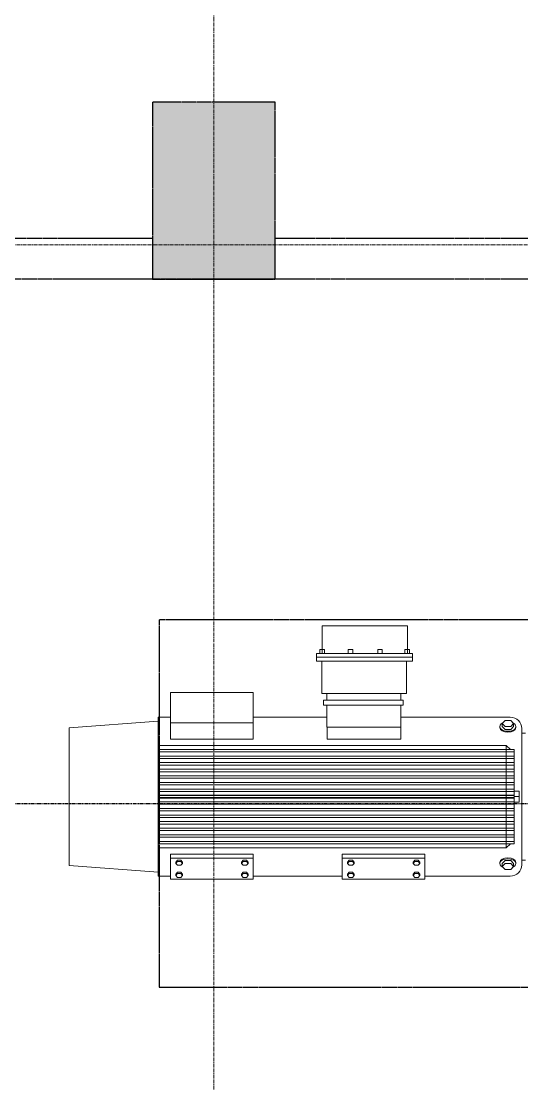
# Model space of a CAD drawing. Header units: inches. Extents: x 86328 to 235202, y 68629 to 184293.
# Drawn here: x 158795 to 160631, y 130363 to 134262 of the extents above; entities that cross this region are included whole.
import ezdxf

# ---------------------------------------------------------------- set-up
doc = ezdxf.new("R2010")
doc.units = ezdxf.units.IN
doc.header["$MEASUREMENT"] = 0
for name, pattern in [('CENTER', [2, 1.25, -0.25, 0.25, -0.25]), ('HIDDEN', [0.375, 0.25, -0.125]), ('PHANTOM2', [1.25, 0.625, -0.125, 0.125, -0.125, 0.125, -0.125])]:
    doc.linetypes.add(name, pattern=pattern)
doc.layers.add('.5', color=8, linetype='Continuous', lineweight=0)
doc.layers.add('DIM', color=251, linetype='Continuous', lineweight=0)

msp = doc.modelspace()

# ---------------------------------------------------------------- hatches: boundary and pattern name
at = {"layer": 'DIM', "linetype": 'HIDDEN', "lineweight": 25, "ltscale": 10}
h = msp.add_hatch(color=8, dxfattribs=at)
h.paths.add_polyline_path([(159725.9, 133965.4), (159275.9, 133965.4), (159275.9, 133315.4), (159725.9, 133315.4)])
h.paths.add_polyline_path([(164226.3, 133965.4), (163776.3, 133965.4), (163776.3, 133315.4), (164226.3, 133315.4)])
h.paths.add_polyline_path([(168726.3, 133965.4), (168276.3, 133965.4), (168276.3, 133315.4), (168726.3, 133315.4)])

# ---------------------------------------------------------------- linework, layer by layer
at = {"layer": '.5', "color": 8, "linetype": 'CENTER', "ltscale": 10}
for p, q in [((159501.3, 116744.2), (159501.3, 148070.8)), ((193391.9, 133442.1), (128877.6, 133442.1))]:
    msp.add_line(p, q, dxfattribs=at)
at = {"color": 8, "linetype": 'PHANTOM2', "ltscale": 20}
msp.add_line((175241.1, 131390.5), (142490.5, 131390.5), dxfattribs=at)
at = {"layer": 'DIM', "color": 8, "linetype": 'HIDDEN', "lineweight": 25, "ltscale": 10}
for p, q in [((159725.9, 133965.4), (159275.9, 133965.4)), ((159275.9, 133965.4), (159275.9, 133315.4)), ((159725.9, 133315.4), (159725.9, 133965.4)), ((159275.9, 133465.4), (155226.3, 133465.4)), ((163776.3, 133465.4), (159725.9, 133465.4)), ((186276.3, 133315.4), (150276.3, 133315.4)), ((159275.9, 133315.4), (159725.9, 133315.4)), ((162300.9, 132065.4), (159300.9, 132065.4)), ((159300.9, 132065.4), (159300.9, 130717.9)), ((159300.9, 130717.9), (162300.9, 130717.9))]:
    msp.add_line(p, q, dxfattribs=at)
at = {"layer": 'DIM', "color": 8, "linetype": 'Continuous'}
for p, q in [((160211.5, 132043.5), (159898.4, 132043.5)), ((159898.4, 132043.5), (159898.4, 131942.4)), ((160211.5, 131942.4), (160211.5, 132043.5)), ((159906.9, 131956.2), (159889.9, 131956.2)), ((159889.9, 131956.2), (159889.9, 131942.4)), ((159906.9, 131942.4), (159906.9, 131956.2)), ((160011.7, 131956.2), (159994.7, 131956.2)), ((159994.7, 131956.2), (159994.7, 131942.4)), ((160011.7, 131942.4), (160011.7, 131956.2)), ((160119.5, 131956.2), (160102.5, 131956.2)), ((160102.5, 131956.2), (160102.5, 131942.4)), ((160119.5, 131942.4), (160119.5, 131956.2)), ((160201.7, 131942.4), (160201.7, 131956.2)), ((160201.7, 131956.2), (160218.7, 131956.2)), ((160218.7, 131956.2), (160218.7, 131942.4)), ((160230.2, 131942.4), (159878.4, 131942.4)), ((159878.4, 131942.4), (159878.4, 131914.3)), ((160230.2, 131928.4), (159878.4, 131928.4)), ((159878.4, 131914.3), (160230.2, 131914.3)), ((159889.9, 131942.4), (159906.9, 131942.4)), ((160208.2, 131914.3), (159897.9, 131914.3)), ((159897.9, 131914.3), (159897.9, 131794.8)), ((159898.4, 131942.4), (160211.5, 131942.4)), ((159994.7, 131942.4), (160011.7, 131942.4)), ((160102.5, 131942.4), (160119.5, 131942.4)), ((160218.7, 131942.4), (160201.7, 131942.4)), ((160208.2, 131794.8), (160208.2, 131914.3)), ((160230.2, 131914.3), (160230.2, 131942.4)), ((159342.9, 131798.7), (159646.2, 131798.7)), ((159342.9, 131687.6), (159342.9, 131798.7)), ((159646.2, 131798.7), (159646.2, 131687.6)), ((159897.9, 131794.8), (160208.2, 131794.8)), ((160195.5, 131771.1), (159903.8, 131771.1)), ((159903.8, 131771.1), (159903.8, 131752.5)), ((160187.8, 131794.8), (159916.5, 131794.8)), ((159916.5, 131794.8), (159916.5, 131771.1)), ((159916.5, 131771.1), (160187.8, 131771.1)), ((160187.8, 131771.1), (160187.8, 131794.8)), ((160195.5, 131752.5), (160195.5, 131771.1)), ((159903.8, 131752.5), (160195.5, 131752.5)), ((159916.5, 131672), (159916.5, 131752.5)), ((159916.5, 131752.5), (160187.8, 131752.5)), ((160187.8, 131752.5), (160187.8, 131672)), ((159297.7, 131693.4), (158970.9, 131668.8)), ((159297.7, 131124.9), (159297.7, 131708.5)), ((159297.7, 131708.5), (159342.9, 131708.5)), ((159646.2, 131687.6), (159342.9, 131687.6)), ((159342.9, 131687.6), (159646.2, 131687.6)), ((159342.9, 131627.9), (159342.9, 131687.6)), ((159646.2, 131708.5), (159916.5, 131708.5)), ((159646.2, 131687.6), (159646.2, 131627.9)), ((160561, 131708.5), (160187.8, 131708.5)), ((160187.8, 131708.5), (160316.8, 131708.5)), ((160559.5, 131684.5), (160569.9, 131695.9)), ((160559.5, 131673.9), (160559.5, 131684.5)), ((160569.9, 131674.1), (160559.5, 131684.5)), ((160589.2, 131708.5), (160560.1, 131708.5)), ((160569.9, 131695.9), (160590.6, 131695.9)), ((160590.6, 131695.9), (160601, 131684.5)), ((160601, 131684.5), (160590.6, 131674.1)), ((160601, 131673.9), (160601, 131684.5)), ((158970.9, 131668.8), (158970.9, 131164.5)), ((160187.8, 131672), (159916.5, 131672)), ((160187.8, 131672), (159917.4, 131672)), ((159917.4, 131672), (159917.4, 131627.9)), ((160187.8, 131627.9), (160187.8, 131672)), ((160550.8, 131670), (160550.8, 131673.9)), ((160569.9, 131663.5), (160559.5, 131673.9)), ((160559.5, 131673.9), (160559.5, 131673.9)), ((160590.6, 131674.1), (160569.9, 131674.1)), ((160590.6, 131663.5), (160569.9, 131663.5)), ((160574, 131653.1), (160574, 131653.1)), ((160601, 131673.9), (160590.6, 131663.5)), ((160601, 131673.9), (160601, 131673.9)), ((160609.8, 131670), (160609.8, 131673.9)), ((160631.1, 131660.9), (160631.1, 131666.6)), ((160631.1, 131649.4), (160631.1, 131660.9)), ((160631.1, 131416.7), (160631.1, 131649.4)), ((160631.1, 131649.4), (160644.7, 131649.4)), ((160574, 131604.7), (159297.7, 131604.7)), ((159646.2, 131627.9), (159342.9, 131627.9)), ((159917.4, 131627.9), (160187.8, 131627.9)), ((160574, 131417.3), (160574, 131604.7)), ((160574, 131604.7), (160590.3, 131589.8)), ((160602.8, 131589.8), (159297.7, 131589.8)), ((160602.8, 131580.9), (159297.7, 131580.9)), ((160602.8, 131565.6), (159297.7, 131565.6)), ((160602.8, 131416.7), (160602.8, 131589.8)), ((160602.8, 131556.7), (159297.7, 131556.7)), ((160602.8, 131541.4), (159297.7, 131541.4)), ((160602.8, 131532.5), (159297.7, 131532.5)), ((160602.8, 131517.2), (159297.7, 131517.2)), ((160602.8, 131508.3), (159297.7, 131508.3)), ((160602.8, 131493), (159297.7, 131493)), ((160602.8, 131484.1), (159297.7, 131484.1)), ((160602.8, 131468.9), (159297.7, 131468.9)), ((160602.8, 131460), (159297.7, 131460)), ((160602.8, 131444.7), (159297.7, 131444.7)), ((160602.8, 131435.8), (159297.7, 131435.8)), ((160602.8, 131421.8), (159297.7, 131421.8)), ((160602.8, 131420.5), (159297.7, 131420.5)), ((160602.8, 131412.9), (159297.7, 131412.9)), ((160602.8, 131411.6), (159297.7, 131411.6)), ((160574, 131416.1), (160574, 131228.6)), ((160621.3, 131436.9), (160602.8, 131436.9)), ((160602.8, 131436.9), (160602.8, 131416.7)), ((160621.3, 131436.9), (160602.8, 131436.9)), ((160602.8, 131436.9), (160602.8, 131416.7)), ((160602.8, 131416.7), (160602.8, 131243.6)), ((160602.8, 131416.7), (160621.3, 131416.7)), ((160602.8, 131416.7), (160621.3, 131416.7)), ((160602.8, 131396.4), (160602.8, 131416.7)), ((160602.8, 131416.7), (160621.3, 131416.7)), ((160602.8, 131396.4), (160602.8, 131416.7)), ((160602.8, 131416.7), (160621.3, 131416.7)), ((160621.3, 131416.7), (160621.3, 131436.9)), ((160621.3, 131416.7), (160621.3, 131436.9)), ((160621.3, 131416.7), (160621.3, 131396.4)), ((160621.3, 131416.7), (160621.3, 131396.4)), ((160631.1, 131416.7), (160631.1, 131184)), ((160602.8, 131397.6), (159297.7, 131397.6)), ((160602.8, 131388.7), (159297.7, 131388.7)), ((160602.8, 131373.4), (159297.7, 131373.4)), ((160621.3, 131396.4), (160602.8, 131396.4)), ((160621.3, 131396.4), (160602.8, 131396.4)), ((160602.8, 131364.5), (159297.7, 131364.5)), ((160602.8, 131349.2), (159297.7, 131349.2)), ((160602.8, 131340.3), (159297.7, 131340.3)), ((160602.8, 131325), (159297.7, 131325)), ((160602.8, 131316.1), (159297.7, 131316.1)), ((160602.8, 131300.8), (159297.7, 131300.8)), ((160602.8, 131291.9), (159297.7, 131291.9)), ((160602.8, 131276.6), (159297.7, 131276.6)), ((160602.8, 131267.7), (159297.7, 131267.7)), ((160602.8, 131252.5), (159297.7, 131252.5)), ((160602.8, 131243.6), (159297.7, 131243.6)), ((160574, 131228.6), (159297.7, 131228.6)), ((160574, 131228.6), (160590.3, 131243.6)), ((159646.2, 131205.4), (159342.9, 131205.4)), ((159342.9, 131205.4), (159342.9, 131190.5)), ((159646.2, 131190.5), (159342.9, 131190.5)), ((159342.9, 131190.5), (159342.9, 131114.3)), ((159342.9, 131190.5), (159646.2, 131190.5)), ((159368, 131183.2), (159362, 131175.8)), ((159368, 131178.5), (159362, 131171.1)), ((159362, 131171.1), (159362, 131175.8)), ((159380.2, 131183.2), (159368, 131183.2)), ((159380.2, 131178.5), (159368, 131178.5)), ((159386.3, 131175.8), (159380.2, 131183.2)), ((159386.3, 131171.1), (159380.2, 131178.5)), ((159386.3, 131171.1), (159386.3, 131175.8)), ((159602.7, 131175.8), (159608.8, 131183.2)), ((159602.7, 131171.1), (159608.8, 131178.5)), ((159602.7, 131171.1), (159602.7, 131175.8)), ((159608.8, 131183.2), (159621, 131183.2)), ((159608.8, 131178.5), (159621, 131178.5)), ((159621, 131183.2), (159627.1, 131175.8)), ((159621, 131178.5), (159627.1, 131171.1)), ((159627.1, 131171.1), (159627.1, 131175.8)), ((159646.2, 131190.5), (159646.2, 131205.4)), ((159646.2, 131114.3), (159646.2, 131190.5)), ((160276.1, 131205.4), (159972.8, 131205.4)), ((159972.8, 131205.4), (159972.8, 131190.5)), ((160276.1, 131190.5), (159972.8, 131190.5)), ((159972.8, 131190.5), (159972.8, 131114.3)), ((159972.8, 131190.5), (160276.1, 131190.5)), ((159998, 131183.2), (159991.9, 131175.8)), ((159998, 131178.5), (159991.9, 131171.1)), ((159991.9, 131171.1), (159991.9, 131175.8)), ((160010.2, 131183.2), (159998, 131183.2)), ((160010.2, 131178.5), (159998, 131178.5)), ((160016.2, 131175.8), (160010.2, 131183.2)), ((160016.2, 131171.1), (160010.2, 131178.5)), ((160016.2, 131171.1), (160016.2, 131175.8)), ((160232.6, 131175.8), (160238.7, 131183.2)), ((160232.6, 131171.1), (160238.7, 131178.5)), ((160232.6, 131171.1), (160232.6, 131175.8)), ((160238.7, 131183.2), (160250.9, 131183.2)), ((160238.7, 131178.5), (160250.9, 131178.5)), ((160250.9, 131183.2), (160257, 131175.8)), ((160250.9, 131178.5), (160257, 131171.1)), ((160257, 131171.1), (160257, 131175.8)), ((160276.1, 131190.5), (160276.1, 131205.4)), ((160276.1, 131114.3), (160276.1, 131190.5)), ((160550.8, 131175.2), (160550.8, 131171.3)), ((160569.9, 131181.7), (160559.5, 131171.3)), ((160590.6, 131181.7), (160569.9, 131181.7)), ((160601, 131171.3), (160590.6, 131181.7)), ((160609.8, 131175.2), (160609.8, 131171.3)), ((160631.1, 131184), (160644.7, 131184)), ((160631.1, 131184), (160631.1, 131172.5)), ((160631.1, 131172.5), (160631.1, 131166.8)), ((159297.7, 131139.9), (158970.9, 131164.5)), ((159362, 131171.1), (159368, 131164.7)), ((159368, 131139), (159362, 131131.6)), ((159368, 131134.2), (159362, 131126.8)), ((159368, 131164.7), (159380.2, 131164.7)), ((159380.2, 131139), (159368, 131139)), ((159380.2, 131134.2), (159368, 131134.2)), ((159380.2, 131164.7), (159386.3, 131171.1)), ((159386.3, 131131.6), (159380.2, 131139)), ((159386.3, 131126.8), (159380.2, 131134.2)), ((159608.8, 131164.7), (159602.7, 131171.1)), ((159602.7, 131131.6), (159608.8, 131139)), ((159602.7, 131126.8), (159608.8, 131134.2)), ((159621, 131164.7), (159608.8, 131164.7)), ((159608.8, 131139), (159621, 131139)), ((159608.8, 131134.2), (159621, 131134.2)), ((159627.1, 131171.1), (159621, 131164.7)), ((159621, 131139), (159627.1, 131131.6)), ((159621, 131134.2), (159627.1, 131126.8)), ((159991.9, 131171.1), (159998, 131164.7)), ((159998, 131139), (159991.9, 131131.6)), ((159998, 131134.2), (159991.9, 131126.8)), ((159998, 131164.7), (160010.2, 131164.7)), ((160010.2, 131139), (159998, 131139)), ((160010.2, 131134.2), (159998, 131134.2)), ((160010.2, 131164.7), (160016.2, 131171.1)), ((160016.2, 131131.6), (160010.2, 131139)), ((160016.2, 131126.8), (160010.2, 131134.2)), ((160238.7, 131164.7), (160232.6, 131171.1)), ((160232.6, 131131.6), (160238.7, 131139)), ((160232.6, 131126.8), (160238.7, 131134.2)), ((160250.9, 131164.7), (160238.7, 131164.7)), ((160238.7, 131139), (160250.9, 131139)), ((160238.7, 131134.2), (160250.9, 131134.2)), ((160257, 131171.1), (160250.9, 131164.7)), ((160250.9, 131139), (160257, 131131.6)), ((160250.9, 131134.2), (160257, 131126.8)), ((160559.5, 131171.3), (160559.5, 131160.6)), ((160559.5, 131171.3), (160559.5, 131171.3)), ((160569.9, 131171), (160559.5, 131160.6)), ((160559.5, 131160.6), (160569.9, 131149.3)), ((160590.6, 131171), (160569.9, 131171)), ((160569.9, 131149.3), (160590.6, 131149.3)), ((160601, 131160.6), (160590.6, 131171)), ((160590.6, 131149.3), (160601, 131160.6)), ((160601, 131171.3), (160601, 131160.6)), ((160601, 131171.3), (160601, 131171.3)), ((159342.9, 131124.9), (159297.7, 131124.9)), ((159342.9, 131114.3), (159646.2, 131114.3)), ((159362, 131126.8), (159362, 131131.6)), ((159362, 131126.8), (159368, 131120.5)), ((159368, 131120.5), (159380.2, 131120.5)), ((159380.2, 131120.5), (159386.3, 131126.8)), ((159386.3, 131126.8), (159386.3, 131131.6)), ((159602.7, 131126.8), (159602.7, 131131.6)), ((159608.8, 131120.5), (159602.7, 131126.8)), ((159621, 131120.5), (159608.8, 131120.5)), ((159627.1, 131126.8), (159621, 131120.5)), ((159627.1, 131126.8), (159627.1, 131131.6)), ((159972.8, 131124.9), (159646.2, 131124.9)), ((159972.8, 131114.3), (160276.1, 131114.3)), ((159991.9, 131126.8), (159991.9, 131131.6)), ((159991.9, 131126.8), (159998, 131120.5)), ((159998, 131120.5), (160010.2, 131120.5)), ((160010.2, 131120.5), (160016.2, 131126.8)), ((160016.2, 131126.8), (160016.2, 131131.6)), ((160232.6, 131126.8), (160232.6, 131131.6)), ((160238.7, 131120.5), (160232.6, 131126.8)), ((160250.9, 131120.5), (160238.7, 131120.5)), ((160257, 131126.8), (160250.9, 131120.5)), ((160257, 131126.8), (160257, 131131.6)), ((160326.7, 131124.9), (160276.1, 131124.9)), ((160326.7, 131124.9), (160589.2, 131124.9)), ((160589.2, 131124.9), (160560.1, 131124.9))]:
    msp.add_line(p, q, dxfattribs=at)
for centre, radius, start, end in [((160589.2, 131666.6), 41.9, 0, 90), ((160620.4, 131662), 3.25, 359.9696, 359.9696), ((160620.4, 131171.3), 3.25, 0.0304, 0.0304), ((160589.2, 131166.8), 41.9, 270, 0)]:
    msp.add_arc(centre, radius, start, end, dxfattribs=at)
at = {"layer": 'DIM', "color": 8, "linetype": 'Continuous', "extrusion": (0, 0, -1)}
for centre, major_axis, start_param, end_param in [((160580.3, 131673.9), (29.5, 0), -0.915374, 4.051923), ((160580.3, 131670), (-29.5, 0), 3.141593, 6.283185)]:
    msp.add_ellipse(centre, major_axis=major_axis, ratio=0.58591, start_param=start_param, end_param=end_param, dxfattribs=at)
at = {"layer": 'DIM', "color": 8, "linetype": 'Continuous'}
for centre, start_param, end_param in [((160580.3, 131171.3), 2.226219, 7.193516), ((160580.3, 131175.2), 3.141593, 6.283185)]:
    msp.add_ellipse(centre, major_axis=(-29.5, 0), ratio=0.58591, start_param=start_param, end_param=end_param, dxfattribs=at)

doc.saveas('drawing.dxf')
